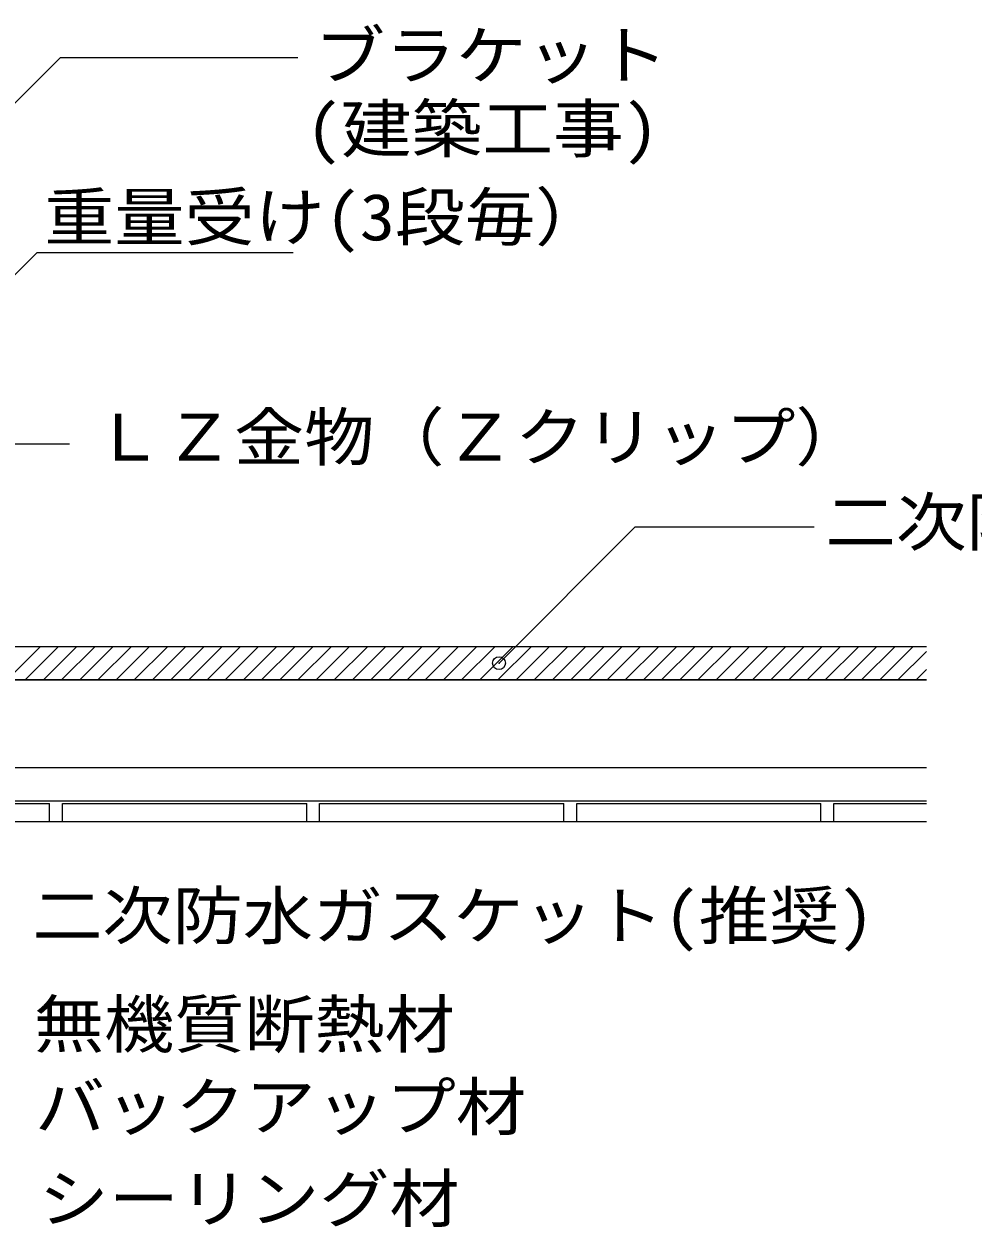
# Model space of a CAD drawing. Units: millimetres on the paper, enlarged 8 times, with parts at other scales. Extents: x -1558 to 1610, y -1130 to 1116.
# Drawn here: x 812.2 to 1107.7, y -758.6 to -389.3 of the extents above; entities that cross this region are included whole.
import ezdxf
from ezdxf.enums import TextEntityAlignment as Align

# ---------------------------------------------------------------- set-up
doc = ezdxf.new("R2010")
doc.units = ezdxf.units.MM
doc.header["$LTSCALE"] = 8
doc.header["$PDMODE"] = 32
doc.header["$PDSIZE"] = 4
for name, color, linetype, lineweight in [('2-0', 2, 'Continuous', 18), ('2-2', 2, 'Continuous', 18), ('2-4', 7, 'Continuous', 9), ('2-6', 1, 'Continuous', 18), ('2-9', 7, 'Continuous', 9)]:
    doc.layers.add(name, color=color, linetype=linetype, lineweight=lineweight)
doc.styles.add('ＭＳ ゴシック', font='')
doc.styles.get('ＭＳ ゴシック').set_extended_font_data('MS Gothic')

msp = doc.modelspace()

# ---------------------------------------------------------------- linework, layer by layer
at = {"layer": '2-0'}
for p, q in [((664.277, -582.966), (1093.125, -582.966)), ((664.277, -593.366), (1093.125, -593.366)), ((664.277, -620.566), (1093.125, -620.566)), ((664.277, -630.966), (1093.125, -630.966))]:
    msp.add_line(p, q, dxfattribs=at)
at = {"layer": '2-2'}
msp.add_line((792.837, -582.966), (885.637, -582.966), dxfattribs=at)
at = {"layer": '2-4'}
for p, q in [((664.277, -582.966), (1093.125, -582.966)), ((817.45, -582.965), (807.049, -593.366)), ((823.107, -582.965), (812.706, -593.366)), ((828.764, -582.965), (818.363, -593.366)), ((834.421, -582.965), (824.02, -593.366)), ((840.077, -582.965), (829.677, -593.366)), ((845.734, -582.965), (835.333, -593.366)), ((851.391, -582.965), (840.99, -593.366)), ((857.048, -582.965), (846.647, -593.366)), ((862.705, -582.965), (852.304, -593.366)), ((868.362, -582.965), (857.961, -593.366)), ((874.019, -582.965), (863.618, -593.366)), ((879.675, -582.965), (869.275, -593.366)), ((885.332, -582.965), (874.931, -593.366)), ((890.989, -582.965), (880.588, -593.366)), ((896.646, -582.965), (886.245, -593.366)), ((902.303, -582.965), (891.902, -593.366)), ((907.96, -582.965), (897.559, -593.366)), ((913.617, -582.965), (903.216, -593.366)), ((919.273, -582.965), (908.872, -593.366)), ((924.93, -582.965), (914.529, -593.366)), ((930.586, -582.966), (920.186, -593.366)), ((936.244, -582.965), (925.843, -593.366)), ((941.901, -582.965), (931.5, -593.366)), ((947.558, -582.965), (937.157, -593.366)), ((953.215, -582.965), (942.814, -593.366)), ((958.872, -582.965), (948.471, -593.366)), ((964.529, -582.965), (954.128, -593.366)), ((970.185, -582.965), (959.785, -593.366)), ((975.842, -582.965), (965.441, -593.366)), ((981.499, -582.965), (971.098, -593.366)), ((987.156, -582.965), (976.755, -593.366)), ((992.813, -582.965), (982.412, -593.366)), ((998.47, -582.965), (988.069, -593.366)), ((1004.127, -582.965), (993.726, -593.366)), ((1009.783, -582.965), (999.382, -593.366)), ((1015.44, -582.965), (1005.039, -593.366)), ((1021.097, -582.965), (1010.696, -593.366)), ((1026.754, -582.965), (1016.353, -593.366)), ((1032.411, -582.965), (1022.01, -593.366)), ((1038.068, -582.965), (1027.667, -593.366)), ((1043.724, -582.965), (1033.324, -593.366)), ((1049.38, -582.966), (1038.98, -593.366)), ((1055.038, -582.965), (1044.637, -593.366)), ((1060.695, -582.965), (1050.294, -593.366)), ((1066.352, -582.965), (1055.951, -593.366)), ((1072.009, -582.965), (1061.608, -593.366)), ((1077.666, -582.965), (1067.265, -593.366)), ((1083.322, -582.965), (1072.922, -593.366)), ((1088.979, -582.965), (1078.578, -593.366)), ((1093.125, -584.476), (1084.235, -593.366)), ((1093.125, -590.133), (1089.892, -593.366)), ((1093.125, -593.366), (664.277, -593.366))]:
    msp.add_line(p, q, dxfattribs=at)
at = {"layer": '2-6'}
for p, q in [((744.277, -631.766), (820.277, -631.766)), ((820.277, -637.366), (820.277, -631.766)), ((824.277, -637.366), (824.277, -631.766)), ((824.277, -631.766), (900.277, -631.766)), ((900.277, -637.366), (900.277, -631.766)), ((904.277, -637.366), (904.277, -631.766)), ((904.277, -631.766), (980.277, -631.766)), ((980.277, -637.366), (980.277, -631.766)), ((984.277, -637.366), (984.277, -631.766)), ((984.277, -631.766), (1060.277, -631.766)), ((1060.277, -637.366), (1060.277, -631.766)), ((1064.277, -637.366), (1064.277, -631.766)), ((1064.277, -631.766), (1093.125, -631.766)), ((664.277, -637.366), (1093.125, -637.366))]:
    msp.add_line(p, q, dxfattribs=at)
at = {"layer": '2-9'}
for p, q in [((826.461, -520.066), (800.452, -520.066)), ((960.121, -588.142), (1002.512, -545.751)), ((1002.512, -545.751), (1058.178, -545.751))]:
    msp.add_line(p, q, dxfattribs=at)
for points in [[(696.829, -526.669), (823.706, -399.792), (897.551, -399.792)], [(696.939, -579.926), (816.419, -460.447), (896.033, -460.447)]]:
    msp.add_lwpolyline(points, dxfattribs=at)
msp.add_point((960.121, -588.142), dxfattribs=at)

# ---------------------------------------------------------------- texts
at = {"layer": '2-9', "style": 'ＭＳ ゴシック', "width": 1.1}
for s, height, p in [('ブラケット', 14.66, (902.693, -410.808)), ('(建築工事)', 14.66, (899.956, -433.616)), ('重量受け(3段毎）', 14.55, (818.613, -461.028)), ('ＬＺ金物（Ｚクリップ）', 14.55, (834.006, -529.49)), ('二次防水ガスケット', 14.66, (1061.592, -555.994)), ('二次防水ガスケット(推奨)', 14.55, (814.904, -678.348)), ('無機質断熱材', 14.55, (815.391, -712.111)), ('バックアップ材', 14.55, (815.714, -737.763)), ('シーリング材', 14.55, (816.886, -766.344))]:
    msp.add_text(s, height=height, dxfattribs=at).set_placement(p, align=Align.BOTTOM_LEFT)

doc.saveas('drawing.dxf')
